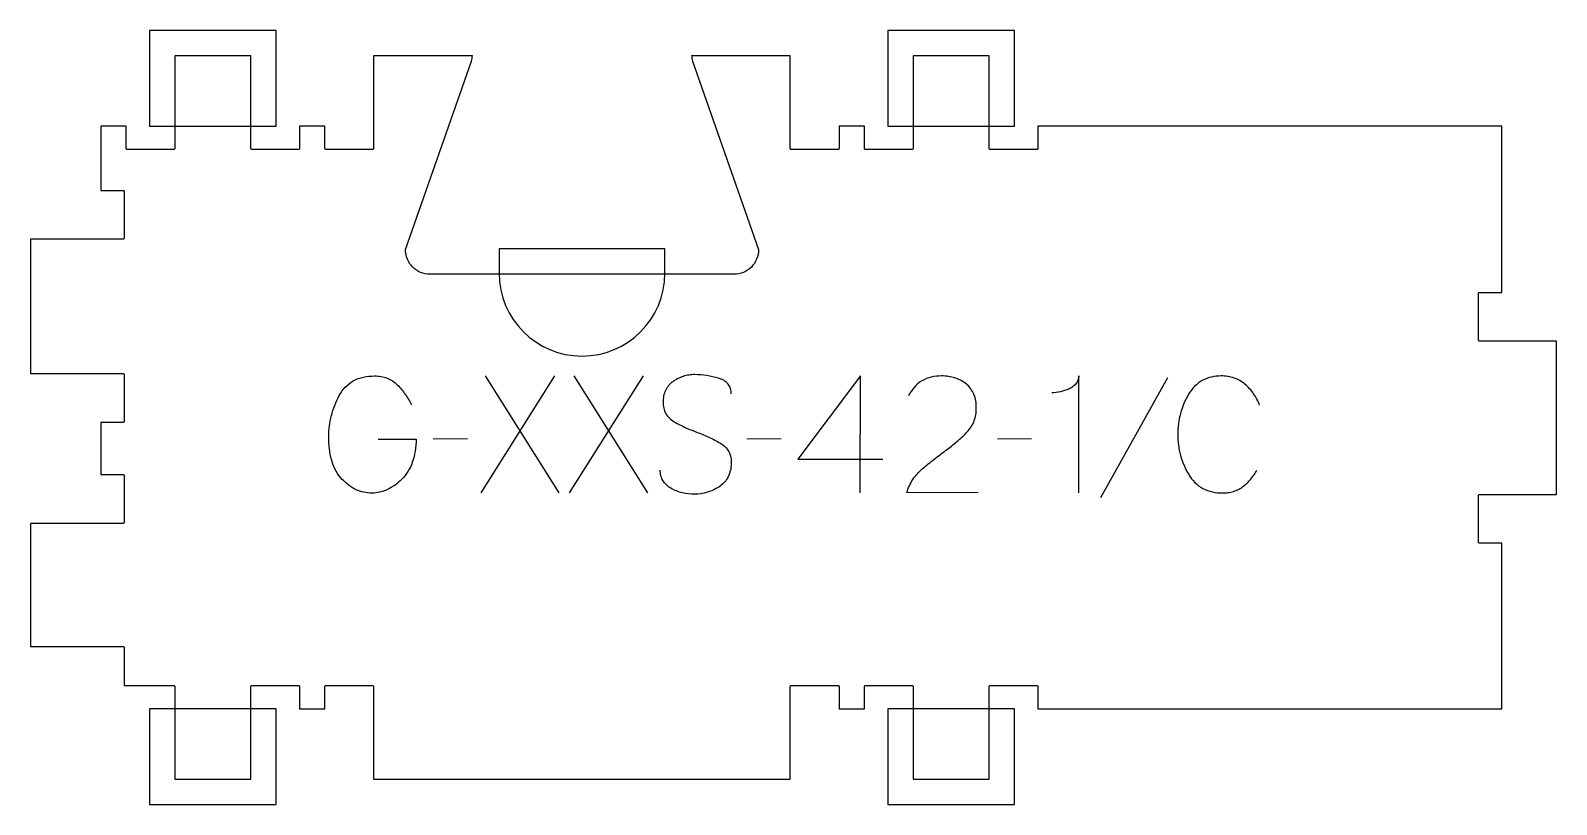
# Model space of a CAD drawing. Extents: x 0 to 391, y -6 to 192.
import ezdxf

# ---------------------------------------------------------------- set-up
doc = ezdxf.new("R2010")
doc.units = 0
for name, color, linetype in [('1_ANYTOOL_1MMDEEP_LABELS_S', 2, 'CONTINUOUS'), ('4_ANYTOOL_CUTTHROUGH_OUTSI', 5, 'CONTINUOUS'), ('5_ANYTOOL_HALF_MILL_9MM_IN', 3, 'CONTINUOUS')]:
    doc.layers.add(name, color=color, linetype=linetype)

msp = doc.modelspace()

# ---------------------------------------------------------------- linework, layer by layer
at = {"layer": '1_ANYTOOL_1MMDEEP_LABELS_S'}
for p, q in [((134.344297, 103.403477), (115.444297, 73.403477)), ((135.587154, 73.403477), (116.644297, 103.403477)), ((157.058582, 103.403477), (138.158582, 73.403477)), ((158.301439, 73.403477), (139.358582, 103.403477)), ((291.544297, 102.932048), (274.358582, 72.16062)), ((112.015725, 87.289191), (103.230011, 87.203477)), ((192.501439, 87.289191), (183.715725, 87.203477)), ((256.701439, 87.289191), (247.915725, 87.203477)), ((196.787154, 82.06062), (218.558582, 82.06062))]:
    msp.add_line(p, q, dxfattribs=at)
for points in [[(89.130011, 87.203477), (98.901439, 87.16062, -0.031732), (98.633329, 84.153218, -0.048764), (97.888939, 81.23562, -0.050291), (96.779227, 78.925112, -0.060119), (95.194297, 76.917763, -0.036578), (93.462277, 75.431346, -0.050793), (91.503225, 74.271334, -0.051881), (89.550208, 73.603589, -0.053919), (87.501439, 73.36062, -0.055881), (85.466292, 73.567564, -0.055271), (83.526439, 74.217763, -0.05403), (81.600463, 75.376956, -0.038531), (79.915725, 76.874905, -0.067281), (78.368012, 78.98592, -0.049165), (77.344297, 81.407048, -0.047412), (76.67137, 84.610967, -0.028075), (76.487154, 87.889191, -0.03109), (76.65468, 90.580771, -0.031496), (77.156797, 93.230263, -0.031425), (78.007669, 95.858507, -0.02824), (79.165725, 98.367763, -0.064555), (80.694529, 100.519287, -0.078906), (82.760368, 102.144548, -0.076878), (85.383969, 103.119098, -0.050594), (88.187154, 103.403477, -0.039946), (89.846715, 103.27068, -0.052714), (91.449654, 102.83562, -0.053511), (92.832851, 102.120285, -0.05153), (94.037154, 101.132048, -0.040443), (96.077378, 98.708907, -0.04035), (97.701439, 95.989191)], [(179.687154, 98.817763, 0.071867), (179.49404, 100.154369, 0.100684), (178.867511, 101.33562, 0.047558), (178.392957, 101.81207, 0.038563), (177.842957, 102.200798, 0.037928), (177.14577, 102.548267, 0.026634), (176.408582, 102.803477, 0.028461), (173.385249, 103.48946, 0.041577), (170.301439, 103.746334, 0.036938), (168.79908, 103.635194, 0.041531), (167.333582, 103.290977, 0.041583), (165.956205, 102.713768, 0.038125), (164.687154, 101.924905, 0.057611), (163.617001, 100.933001, 0.065808), (162.822868, 99.712405, 0.06469), (162.345372, 98.252851, 0.046778), (162.201439, 96.717763, 0.052235), (162.363795, 95.16792, 0.075448), (162.908582, 93.717763, 0.076671), (163.824674, 92.54471, 0.061023), (165.030011, 91.66062, 0.021951), (168.058865, 90.133274, 0.018213), (171.201439, 88.853477, -0.02405), (174.302924, 87.548015, -0.02981), (177.244297, 85.917763, -0.068439), (178.385598, 84.951832, -0.079282), (179.194297, 83.699905, -0.076308), (179.619296, 82.121223, -0.047772), (179.644297, 80.474905, -0.046243), (179.351062, 78.793946, -0.06359), (178.701439, 77.22312, -0.064671), (177.728616, 75.938931, -0.057073), (176.472868, 74.924905, -0.067522), (173.50456, 73.561995, -0.070793), (170.280011, 73.06062, -0.064027), (167.140996, 73.423135, -0.070447), (164.215725, 74.603477, -0.054374), (163.057308, 75.45311, -0.074742), (162.158582, 76.564191, -0.075199), (161.635575, 77.87057, -0.057737), (161.472868, 79.274905)], [(242.987154, 73.446334), (224.687154, 73.489191, -0.034491), (225.349932, 75.236523, -0.037732), (226.256797, 76.869548, -0.037744), (227.396091, 78.344184, -0.03482), (228.737154, 79.639191, -0.00859), (231.696379, 82.037774, -0.008791), (234.737154, 84.332048, 0.020588), (237.556442, 86.565491, 0.025206), (240.158582, 89.046334, 0.046908), (241.179177, 90.347576, 0.051091), (241.926439, 91.821334, 0.050722), (242.375172, 93.469509, 0.041139), (242.515725, 95.174905, 0.039396), (242.37308, 96.982491, 0.058519), (241.883582, 98.721334, 0.060358), (241.093025, 100.12845, 0.061397), (239.987154, 101.303477, 0.048006), (238.631197, 102.225436, 0.045901), (237.126439, 102.878477, 0.045216), (235.386378, 103.281037, 0.034258), (233.601439, 103.403477, 0.055622), (230.966869, 103.10949, 0.079896), (228.522868, 102.128477, 0.080617), (226.553481, 100.462777, 0.060287), (225.115725, 98.303477)], [(268.830011, 73.403477), (268.830011, 103.446334, -0.057478), (268.565988, 102.353366, -0.075801), (268.026439, 101.37312, -0.075474), (267.210987, 100.589245, -0.055107), (266.215725, 100.039191, -0.039607), (264.073485, 99.339679, -0.05918), (261.844297, 99.074905)], [(315.158582, 95.903477, 0.059291), (313.622421, 98.832894, 0.066881), (311.408582, 101.282048, 0.04529), (310.091597, 102.205926, 0.046757), (308.628225, 102.87312, 0.04633), (306.988313, 103.277451, 0.037303), (305.301439, 103.403477, 0.054828), (302.795799, 103.127892, 0.073548), (300.453225, 102.230263, 0.073729), (298.483903, 100.70203, 0.056205), (296.965725, 98.71062, 0.033355), (295.744556, 96.320744, 0.034965), (294.860368, 93.787405, 0.034911), (294.330341, 91.119398, 0.031589), (294.158582, 88.403477, 0.032085), (294.333085, 85.686848, 0.035383), (294.871082, 83.019548, 0.035431), (295.769571, 80.484391, 0.033598), (297.008582, 78.096334, 0.058628), (298.570783, 76.095449, 0.073381), (300.592511, 74.576691, 0.072539), (303.038484, 73.675637, 0.05208), (305.644297, 73.403477, 0.033243), (307.085671, 73.499413, 0.042283), (308.494297, 73.81062, 0.042766), (309.736993, 74.317709, 0.044269), (310.872868, 75.032048, 0.055485), (312.884663, 76.946949, 0.045948), (314.472868, 79.232048)]]:
    msp.add_lwpolyline(points, format="xyb", dxfattribs=at)
msp.add_lwpolyline([(212.772868, 73.403477), (212.815725, 103.446334), (196.787154, 82.06062)], dxfattribs=at)
at = {"layer": '4_ANYTOOL_CUTTHROUGH_OUTSI'}
msp.add_lwpolyline([(113.30348, 185.500021), (87.97, 185.50002), (87.97, 161.75002, -0.414214), (87.72, 161.50002), (75.72, 161.50002, -0.414214), (75.47, 161.75002), (75.47, 167.50002), (69.000118, 167.50002), (69.000118, 161.75002, -0.414214), (68.750118, 161.50002), (56.750118, 161.50002, -0.414214), (56.500118, 161.75002), (56.500118, 185.50002), (37.000119, 185.50002), (37.000119, 161.75002, -0.414214), (36.750119, 161.50002), (24.750119, 161.50002, -0.414214), (24.500119, 161.75002), (24.500119, 167.50002), (18, 167.50001), (18, 151.00001), (23.75, 151.00001, -0.414214), (24, 150.75001), (24, 138.75001, -0.414214), (23.75, 138.50001), (0, 138.50001), (0, 104.00001), (23.75, 104.00001, -0.414214), (24, 103.75001), (24, 91.75001, -0.414214), (23.75, 91.50001), (18, 91.50001), (18, 78.08901), (23.75, 78.08901, -0.414214), (24, 77.83901), (24, 65.83901, -0.414214), (23.75, 65.58901), (0, 65.58901), (0, 34.00001), (23.75, 34.00001, -0.414214), (24, 33.75001), (24, 24), (36.750119, 24, -0.414214), (37.000119, 23.75), (37.000119, 0), (56.500118, 0), (56.500118, 23.75, -0.414214), (56.750118, 24), (68.750118, 24, -0.414214), (69.000118, 23.75), (69.000118, 18), (75.47, 18), (75.47, 23.75, -0.414214), (75.72, 24), (87.72, 24, -0.414214), (87.97, 23.75), (87.97, 0), (194.818001, 0), (194.818001, 23.75, -0.414214), (195.068001, 24), (207.068001, 24, -0.414214), (207.318001, 23.75), (207.318001, 18), (213.817884, 18), (213.817884, 23.75, -0.414214), (214.067884, 24), (226.067884, 24, -0.414214), (226.317884, 23.75), (226.317884, 0), (245.817883, 0), (245.817883, 23.75, -0.414214), (246.067883, 24), (258.067883, 24, -0.414214), (258.317883, 23.75), (258.317883, 18), (377.278614, 18.00001), (377.278614, 60.504785), (371.528614, 60.504785, -0.414214), (371.278614, 60.754785), (371.278614, 72.754785, -0.414214), (371.528614, 73.004785), (391.278614, 73.004785), (391.278614, 112.349228), (371.528614, 112.349228, -0.414214), (371.278614, 112.599228), (371.278614, 124.599228, -0.414214), (371.528614, 124.849228), (377.278614, 124.849228), (377.278614, 167.50001), (258.317883, 167.50002), (258.317883, 161.75002, -0.414214), (258.067883, 161.50002), (246.067883, 161.50002, -0.414214), (245.817883, 161.75002), (245.817883, 185.50002), (226.317884, 185.50002), (226.317884, 161.75002, -0.414214), (226.067884, 161.50002), (214.067884, 161.50002, -0.414214), (213.817884, 161.75002), (213.817884, 167.50002), (207.318001, 167.50002), (207.318001, 161.75002, -0.414214), (207.068001, 161.50002), (195.068001, 161.50002, -0.414214), (194.818001, 161.75002), (194.818001, 185.50002), (169.514522, 185.500021, 0.06141), (169.749432, 184.105151), (186.644965, 135.832609, -0.084368), (186.659001, 135.750021, -0.414214), (180.409001, 129.500021), (102.409001, 129.500021, -0.414214), (96.159001, 135.750021, -0.084368), (96.173036, 135.832609), (113.072149, 184.116216, 0.0608)], format="xyb", close=True, dxfattribs=at)
at = {"layer": '5_ANYTOOL_HALF_MILL_9MM_IN'}
for points in [[(36.500119, 167.50002), (57.000118, 167.50002), (63.000118, 167.50002), (63.000118, 192.00002), (56.740118, 192.00002), (30.500119, 192.00002), (30.500119, 185.74002), (30.500119, 167.50002)], [(225.817884, 167.50002), (246.317883, 167.50002), (252.317883, 167.50002), (252.317883, 192.00002), (246.057883, 192.00002), (219.817884, 192.00002), (219.817884, 185.74002), (219.817884, 167.50002)], [(57.000118, 18), (36.500119, 18), (30.500119, 18), (30.500119, -6.5), (36.760119, -6.5), (63.000118, -6.5), (63.000118, -0.24), (63.000118, 18)], [(246.317883, 18), (225.817884, 18), (219.817884, 18), (219.817884, -6.5), (226.077884, -6.5), (252.317883, -6.5), (252.317883, -0.24), (252.317883, 18)]]:
    msp.add_lwpolyline(points, close=True, dxfattribs=at)
msp.add_lwpolyline([(120.159001, 130.000021), (120.159001, 129.750021, 1), (162.659001, 129.750021), (162.659001, 136.000021), (120.159001, 136.000021)], format="xyb", close=True, dxfattribs=at)

doc.saveas('drawing.dxf')
